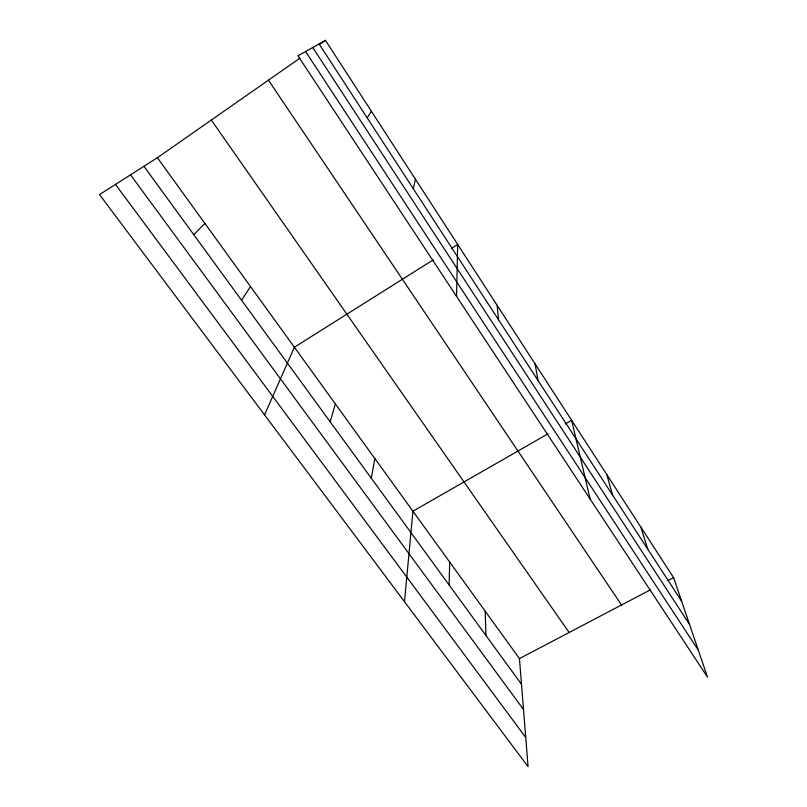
<?xml version="1.0" encoding="UTF-8"?>
<svg xmlns="http://www.w3.org/2000/svg" width="807" height="807" viewBox="0 0 807 807"><rect width="100%" height="100%" fill="white"/><g stroke="black" fill="none" stroke-linecap="round" stroke-linejoin="round"><path stroke-width="1.21" d="M456.54 296.391L457.7 244.46L451.315 248.475M449.126 584.994L449.681 562.055M404.499 601.719L412.932 511.214L548.014 433.813M371.301 478.228L374.841 458.537M413.295 188.737L415.423 179.225M330.154 421.768L335.359 403.914M264.555 414.899L294.384 347.222L433.238 259.854M367.225 117.923L371.371 111.245M241.535 300.204L250.523 286.556M193.761 234.655L204.897 223.438M157.395 157.718L519.456 658.583L528.06 766.65L99.523 194.588L157.395 157.718L299.992 58.124M319.33 44.617L325.433 40.35L673.603 577.641L707.477 677.083L297.965 55.814L325.433 40.35M565.193 423.978L571.628 420.286L590.149 499.099M519.456 658.583L650.341 589.856M668.065 580.556L673.603 577.641M115.482 184.42L525.73 737.467M130.522 174.837L523.511 709.524M143.928 166.292L521.493 684.275M211.323 120.051L569.137 632.486M268.438 80.165L621.541 604.978M305.581 51.527L698.287 650.119M312.733 47.502L689.521 624.386M319.088 43.921L681.622 601.195M640.819 527.062L647.718 549.073M606.854 474.637L612.523 494.984M535.081 363.886L538.017 380.45M497.132 305.318L498.524 319.754M485.168 611.151L485.955 635.523"/></g></svg>
